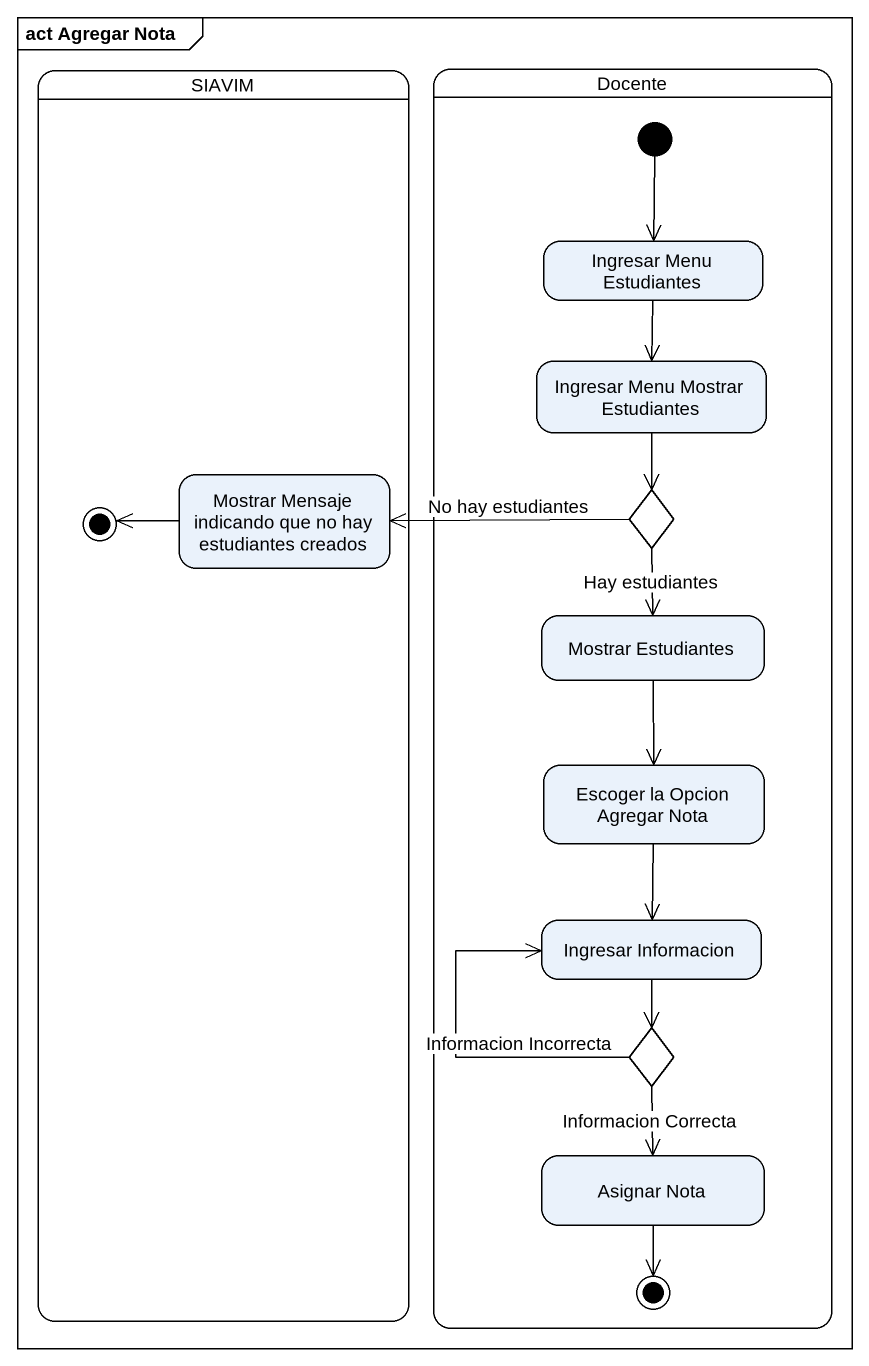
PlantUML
@startuml
mainframe act Agregar Nota
hide empty description
state SIAVIM {
  state "Mostrar Mensaje indicando que no hay estudiantes creados" as Mostrar_Mensaje_indicando
  Mostrar_Mensaje_indicando -left-> [*]
}
state Docente {
  state "Ingresar Menu Estudiantes" as Ingresar_Menu_Estudiantes
  state "Ingresar Menu Mostrar Estudiantes" as Ingresar_Menu_Mostrar
  state choice1 <<choice>>
  state "Mostrar Estudiantes" as Mostrar_Estudiantes
  state "Escoger la Opcion Agregar Nota" as Escoger_la_Opcion_Agregar
  state "Ingresar Informacion" as Ingresar_Informacion
  state choice2 <<choice>>
  state "Asignar Nota" as Asignar_Nota
  [*] --> Ingresar_Menu_Estudiantes
  Asignar_Nota --> [*]
}
Ingresar_Menu_Estudiantes --> Ingresar_Menu_Mostrar
Ingresar_Menu_Mostrar --> choice1
choice1 -left-> Mostrar_Mensaje_indicando : No hay estudiantes
choice1 --> Mostrar_Estudiantes : Hay estudiantes
Mostrar_Estudiantes --> Escoger_la_Opcion_Agregar
Escoger_la_Opcion_Agregar --> Ingresar_Informacion
Ingresar_Informacion --> choice2
choice2 -up-> Ingresar_Informacion : Informacion Incorrecta
choice2 --> Asignar_Nota : Informacion Correcta
@enduml
